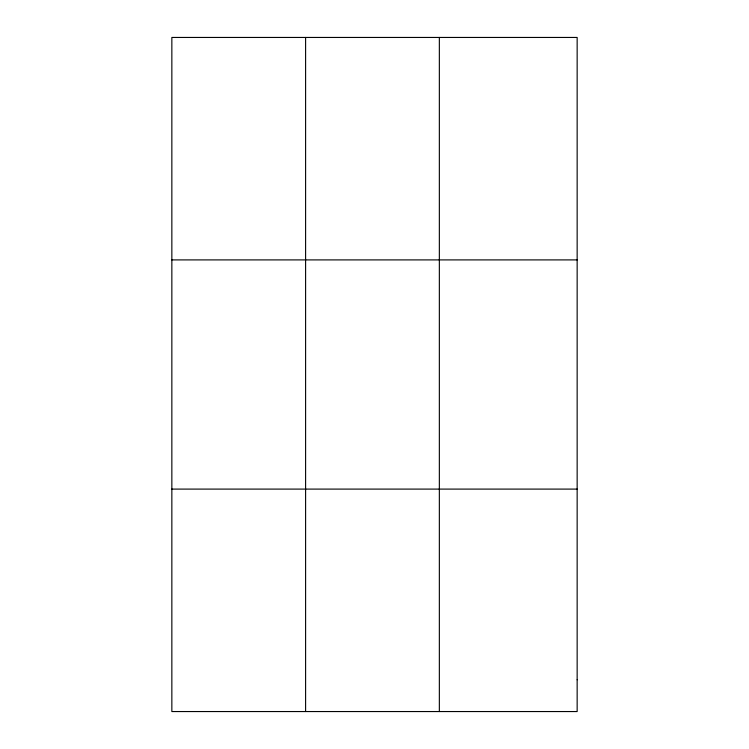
<?xml version="1.0" encoding="UTF-8"?>
<svg xmlns="http://www.w3.org/2000/svg" width="749" height="749" viewBox="0 0 749 749"><rect width="100%" height="100%" fill="white"/><g stroke="black" fill="none" stroke-linecap="round" stroke-linejoin="round"><path stroke-width="1.12" d="M305.601 711.55L305.601 37.45M439.345 711.55L439.345 37.45M171.849 259.903L577.151 259.903M171.849 489.097L577.151 489.097M577.151 679.774L577.151 711.55L171.849 711.55L171.849 37.45L577.151 37.45L577.151 679.774"/></g></svg>
